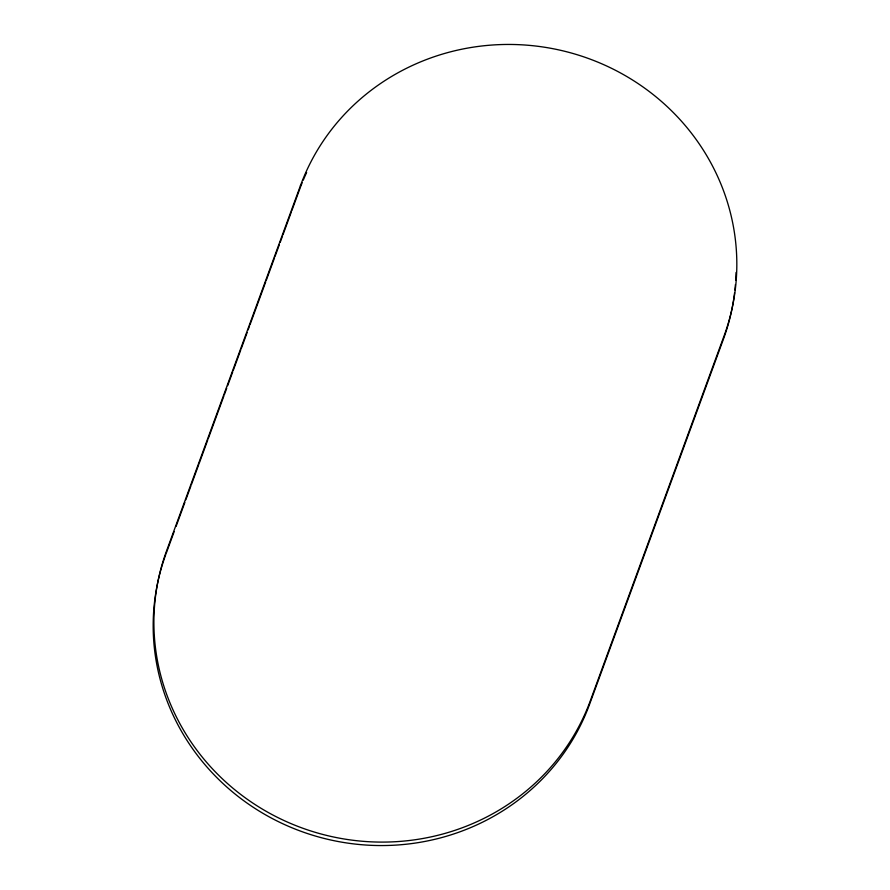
<?xml version="1.0" encoding="UTF-8"?>
<svg xmlns="http://www.w3.org/2000/svg" width="890" height="890" viewBox="0 0 890 890"><rect width="100%" height="100%" fill="white"/><g stroke="black" fill="none" stroke-linecap="round" stroke-linejoin="round"><path stroke-width="1.33" d="M166.308 553.079L174.206 531.519M176.064 526.446L184.898 502.361M185.832 499.824L190.938 485.884M191.406 484.616L198.837 464.324M199.304 463.056L207.67 440.239M208.138 438.97L223.935 395.861M224.402 394.593L226.728 388.251M227.651 385.726L232.768 371.775M233.225 370.507L240.667 350.226M241.134 348.958L247.175 332.471M248.099 329.934L249.489 326.129M249.957 324.861L265.765 281.763M266.221 280.495L274.587 257.666M275.055 256.398L279.238 244.995M280.161 242.458L282.486 236.117M282.953 234.849L291.319 212.031M291.786 210.763L299.685 189.203A224.914 215.869 11.8 0 1 302.177 182.728M734.584 292.766A224.914 215.869 11.8 0 1 723.437 339.112L589.592 704.257A224.914 215.869 11.8 0 1 303.368 832.15A224.914 215.869 11.8 0 1 165.84 554.348M303.245 180.158A224.914 215.869 11.8 0 1 306.627 172.538M736.052 272.462A224.914 215.869 11.8 0 1 735.719 280.406M735.418 284.533A224.914 215.869 11.8 0 1 734.906 290.029M300.408 185.743L166.564 550.888A224.914 215.869 11.8 0 0 304.08 828.69A224.914 215.869 11.8 0 0 590.315 700.797L724.16 335.652A224.914 215.869 11.8 0 0 586.632 57.85A224.914 215.869 11.8 0 0 300.408 185.743"/></g></svg>
